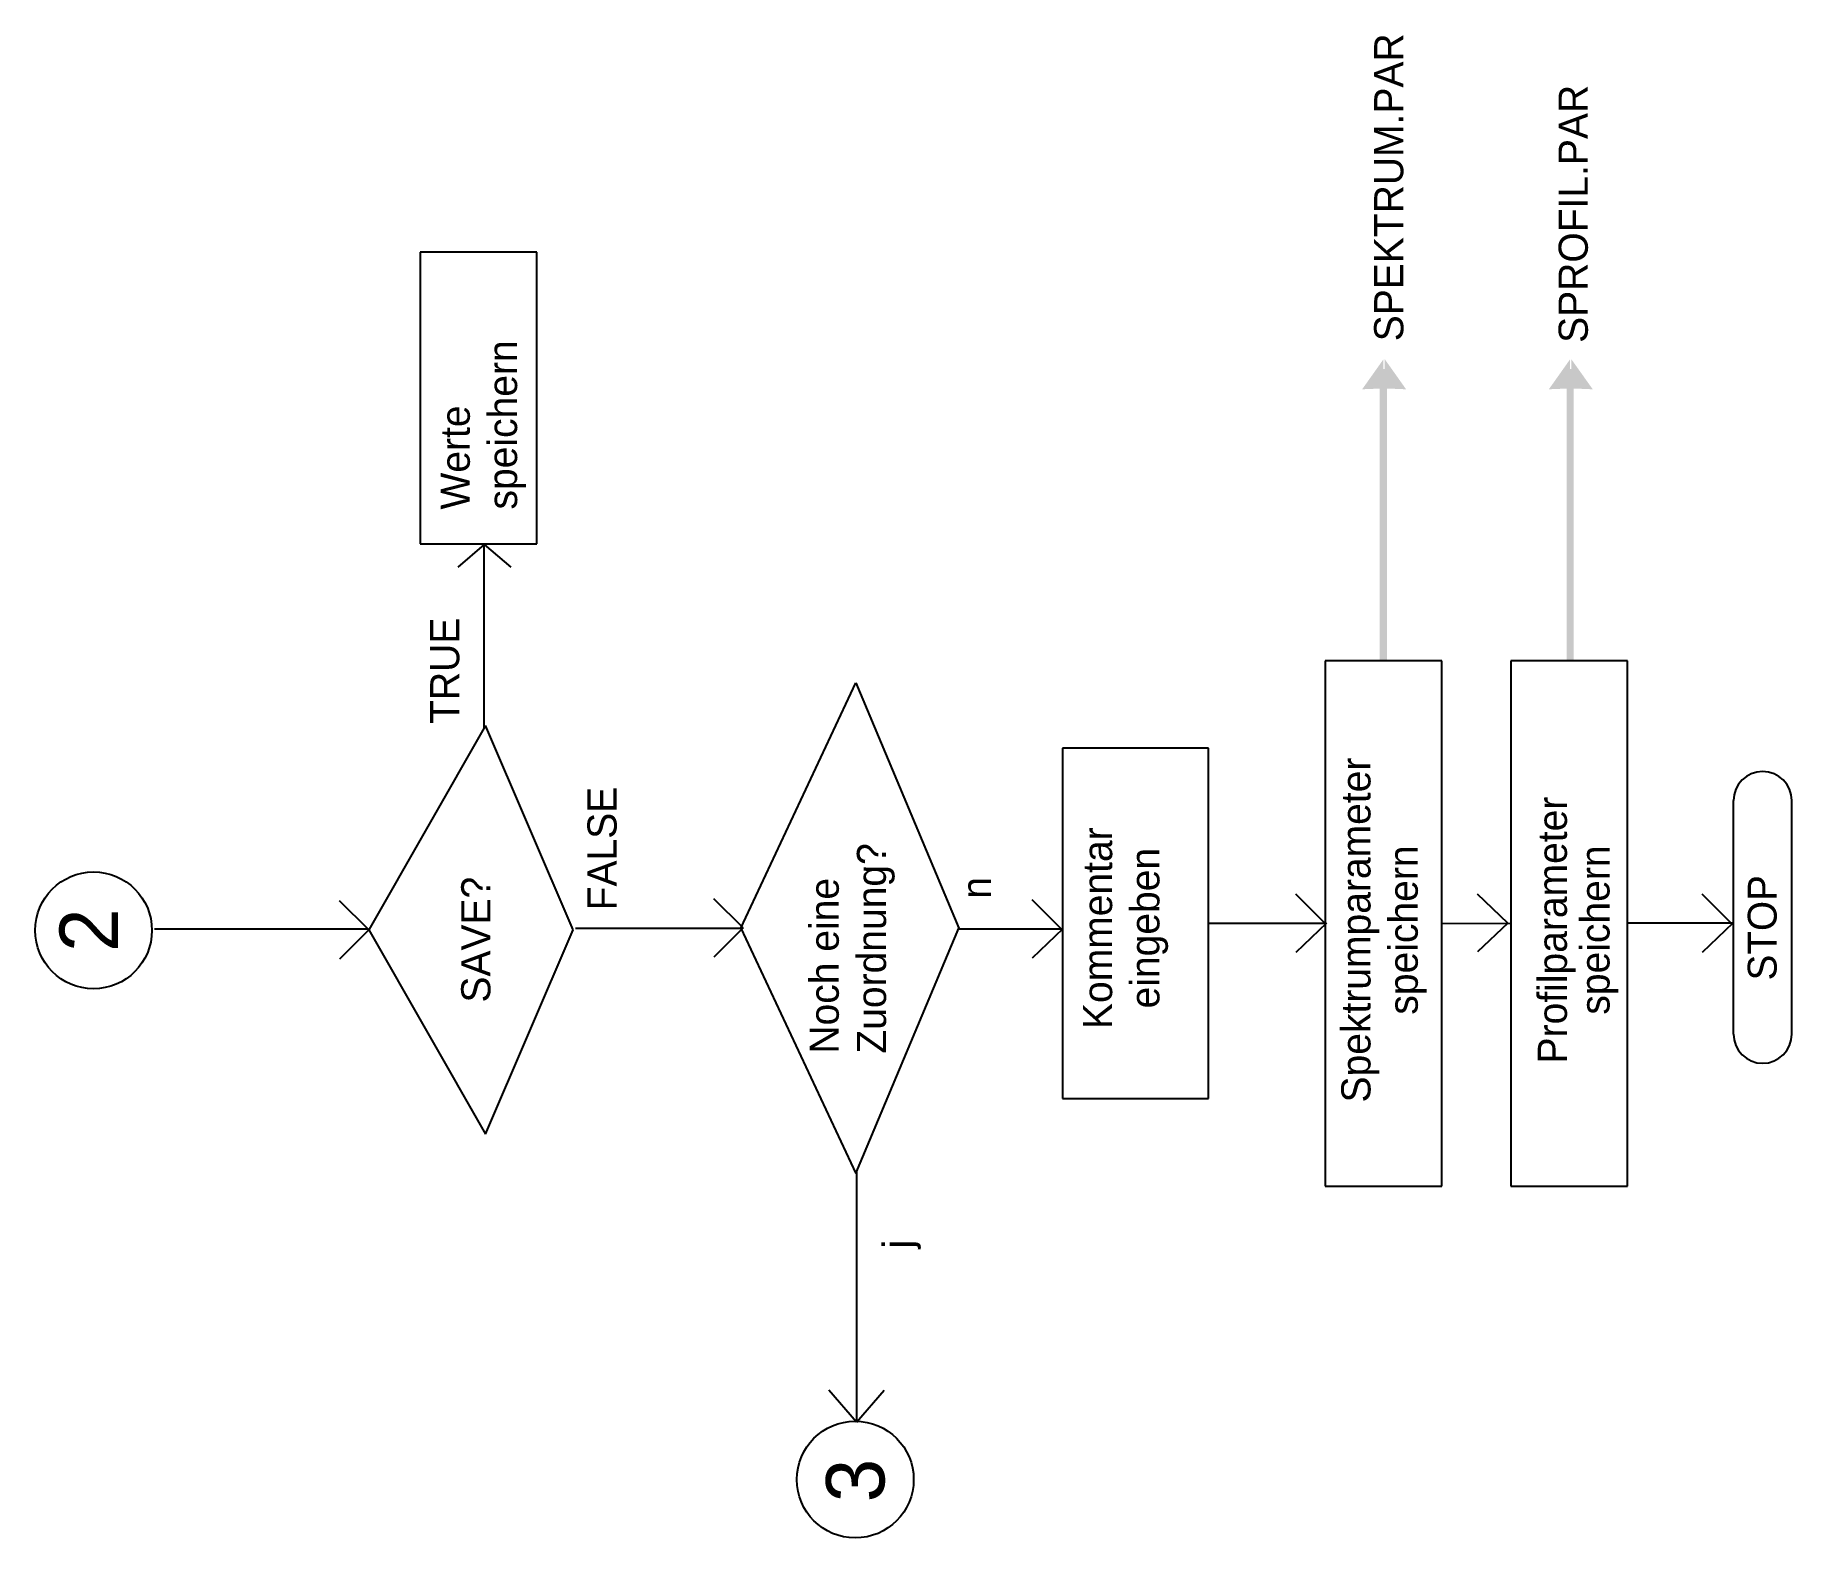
# Model space of a CAD drawing. Extents: x 14.4 to 26.5, y 23.3 to 33.6.
import ezdxf
from ezdxf.enums import TextEntityAlignment as Align

# ---------------------------------------------------------------- set-up
doc = ezdxf.new("R2010")
doc.units = 0
doc.layers.get('0').update_dxf_attribs({"linetype": 'CONTINUOUS'})

# ---------------------------------------------------------------- blocks, each defined once
blk = doc.blocks.new('RECTANG')
at = {"color": 0}
for p, q in [((1, 1), (0, 1)), ((0, 1), (0, 0)), ((1, 0), (1, 1)), ((0, 0), (1, 0))]:
    blk.add_line(p, q, dxfattribs=at)
blk = doc.blocks.new('Q')
at = {"color": 0}
for p, q in [((21.761, 10.759), (21.761, 12.22)), ((21.755, 10.753), (21.555, 10.953)), ((21.755, 10.753), (21.955, 10.953)), ((21.755, 10.753), (20.355, 9.953)), ((23.155, 9.953), (21.755, 10.753)), ((24.396, 9.961), (24.241, 10.143)), ((20.355, 9.953), (21.755, 9.353)), ((21.755, 9.353), (23.155, 9.953)), ((23.139, 9.961), (24.396, 9.961)), ((24.396, 9.961), (24.241, 9.78)), ((21.767, 9.335), (21.767, 8.204)), ((21.769, 8.188), (21.569, 8.388)), ((21.769, 8.188), (21.969, 8.388)), ((21.767, 8.204), (20.085, 7.416)), ((21.767, 8.204), (23.449, 7.416)), ((18.381, 7.41), (18.6, 7.6)), ((18.381, 7.41), (18.6, 7.22)), ((20.1, 7.41), (18.381, 7.41)), ((20.085, 7.416), (21.767, 6.709)), ((23.449, 7.416), (21.767, 6.709)), ((21.762, 6.711), (21.762, 5.996)), ((21.762, 5.996), (21.561, 6.206)), ((21.761, 6.006), (21.961, 6.206)), ((21.801, 4.999), (21.801, 4.191)), ((21.801, 4.191), (21.6, 4.4)), ((21.8, 4.2), (22, 4.4)), ((21.8, 3.4), (21.801, 2.931)), ((21.801, 2.949), (21.604, 3.156)), ((21.801, 2.949), (21.999, 3.156)), ((21.801, 1.407), (21.801, 2.122)), ((21.801, 1.407), (21.6, 1.616)), ((21.8, 1.416), (22, 1.616)), ((21.041, 1.402), (22.641, 1.402)), ((21.041, 1.002), (22.641, 1.002))]:
    blk.add_line(p, q, dxfattribs=at)
for centre in [(21.752, 12.638), (17.988, 7.419)]:
    blk.add_circle(centre, 0.4, dxfattribs=at)
for centre, start, end in [((21.041, 1.202), 90, 270), ((22.641, 1.202), 270, 90)]:
    blk.add_arc(centre, 0.2, start, end, dxfattribs=at)
for points in [[(25.666, 3.8), (25.466, 3.8), (25.46, 3.946)], [(25.666, 3.791), (25.466, 3.791), (25.46, 3.645)], [(25.666, 2.521), (25.466, 2.521), (25.46, 2.667)], [(25.666, 2.513), (25.466, 2.513), (25.46, 2.366)]]:
    blk.add_solid(points, dxfattribs=at)
for points in [[(23.6, 3.825), (23.6, 3.775), (25.6, 3.825), (25.6, 3.775)], [(23.6, 2.546), (23.6, 2.496), (25.6, 2.546), (25.6, 2.496)]]:
    blk.add_trace(points, dxfattribs=at)
for p, xscale, yscale, zscale in [((24.4, 9.6), 2, 0.7999999999999989, 2), ((20, 3.4), 3.600000000000001, 0.7999999999999998, 3.600000000000001), ((20, 2.127), 3.600000000000001, 0.7999999999999998, 3.600000000000001)]:
    blk.add_blockref('RECTANG', p, dxfattribs=dict(at, xscale=xscale, yscale=yscale, zscale=zscale))
at = {"color": 0, "xscale": 2.399999999999999, "zscale": 2.399999999999999}
blk.add_blockref('RECTANG', (20.6, 5), dxfattribs=at)
at = {"color": 0}
for s, height, p in [('2', 0.4, (21.753, 12.471)), ('Kommentar', 0.2, (21.767, 5.659)), ('eingeben', 0.2, (21.767, 5.335)), ('Spektrumparameter', 0.2, (21.754, 3.889)), ('speichern', 0.2, (21.754, 3.565)), ('Profilparameter', 0.2, (21.754, 2.543)), ('speichern', 0.2, (21.754, 2.251))]:
    blk.add_text(s, height=height, dxfattribs=at).set_placement(p, align=Align.CENTER)
for s, height, p in [('TRUE', 0.2, (23.167, 10.132)), ('Werte ', 0.2, (24.636, 10.06)), ('SAVE?', 0.2, (21.257, 9.919)), ('speichern', 0.2, (24.636, 9.736)), ('FALSE', 0.2, (21.889, 9.054)), ('Noch eine', 0.2, (20.907, 7.532)), ('3', 0.4, (17.833, 7.219)), ('Zuordnung?', 0.2, (20.907, 7.208)), ('j', 0.2, (19.572, 7.03)), ('n', 0.2, (21.969, 6.49)), ('SPEKTRUM.PAR', 0.2, (25.789, 3.664)), ('SPROFIL.PAR', 0.2, (25.778, 2.4)), ('STOP', 0.1981, (21.409, 1.106))]:
    blk.add_text(s, height=height, dxfattribs=at).set_placement(p)

msp = doc.modelspace()

# ---------------------------------------------------------------- block references
at = {"color": 0, "rotation": 90}
msp.add_blockref('Q', (27.475, 5.757), dxfattribs=at)

doc.saveas('drawing.dxf')
